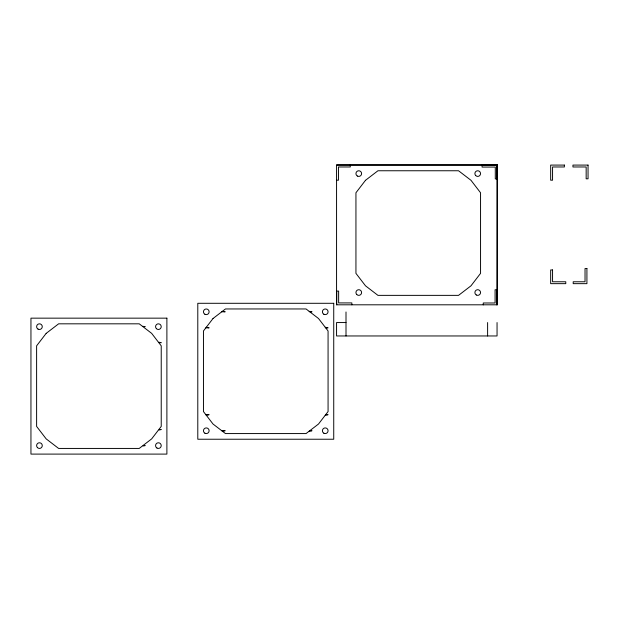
<?xml version="1.0" encoding="UTF-8"?>
<svg xmlns="http://www.w3.org/2000/svg" width="619" height="619" viewBox="0 0 619 619"><rect width="100%" height="100%" fill="white"/><g stroke="black" fill="none" stroke-linecap="round" stroke-linejoin="round"><path stroke-width="0.93" d="M497.049 304.803L497.235 164.902L336.566 164.902L336.566 304.803L497.235 304.803L497.173 165.188L490.565 165.056M497.196 178.899L497.235 165.087L487.733 165.072L497.173 165.188L497.173 178.899L497.614 180.044M206.289 415.256L209.121 414.691L205.856 414.691M325.238 415.256L328.07 414.691L325.671 414.691M222.337 431.172L225.169 430.739L221.772 430.739M309.183 431.172L312.015 430.739L309.748 430.739M336.566 165.087L497.235 165.087M497.173 165.188L482.069 165.188L482.069 167.076L495.285 167.076L495.285 178.899L497.173 178.899M336.566 180.199L338.454 180.199L338.454 166.975L350.277 166.975L350.277 164.902M221.772 311.79L225.169 311.79L222.337 311.357M309.748 311.79L312.015 311.79L309.183 311.357M346.006 322.553L336.566 322.553L336.566 335.962L497.049 335.962L497.049 322.553M205.856 327.838L209.121 327.838L206.289 327.273M325.671 327.838L328.07 327.838L325.238 327.273M496.972 304.873L496.972 289.769L495.084 289.769L495.084 302.985L483.253 302.985L483.253 304.873M487.61 322.553L487.61 335.962M351.855 304.803L351.855 302.915L338.639 302.915L338.639 291.092L336.751 291.092L336.751 304.803M346.006 311.984L346.006 335.962M46.17 333.378L36.614 345.828L36.614 426.429L46.17 438.879L58.619 448.435L139.221 448.435L142.347 446.036L145.179 445.603L142.912 445.603L151.67 438.879L158.394 430.12L161.226 429.555L158.828 429.555L161.226 426.429L161.226 345.828L158.828 342.702L161.226 342.702L158.394 342.137L151.67 333.378L142.912 326.654L145.179 326.654L142.347 326.221L139.221 323.822L58.619 323.822L46.17 333.378M213.013 318.514L203.458 330.964L203.458 411.565L213.013 424.015L225.463 433.571L306.057 433.571L318.514 424.015L328.07 411.565L328.07 330.964L318.514 318.514L306.057 308.958L225.463 308.958L213.013 318.514M365.496 180.307L355.94 192.764L355.94 273.358L365.496 285.808L377.946 295.364L458.54 295.364L470.997 285.808L480.553 273.358L480.553 192.764L470.997 180.307L458.54 170.759L377.946 170.759L365.496 180.307M564.381 165.087L550.67 165.087L550.67 180.199L552.558 180.199L552.558 166.975L564.381 166.975L564.381 165.087M588.05 165.087L572.946 165.087L572.946 166.975L586.162 166.975L586.162 178.806L588.05 178.806L588.05 165.087M586.92 268.553L585.032 268.553L585.032 281.769L573.202 281.769L573.202 283.657L586.92 283.657L586.92 268.553M552.558 269.946L550.67 269.946L550.67 283.657L565.774 283.657L565.774 281.769L552.558 281.769L552.558 269.946M333.734 303.295L197.794 303.295L197.794 439.235L333.734 439.235L333.734 303.295M166.89 318.158L30.95 318.158L30.95 454.098L166.89 454.098L166.89 318.158M323.822 433.192A2.832 2.832 0 0 0 328.07 430.739A2.832 2.832 0 0 0 323.822 428.286A2.832 2.832 0 0 0 323.822 433.192M323.822 314.243A2.832 2.832 0 0 0 328.07 311.79A2.832 2.832 0 0 0 323.822 309.338A2.832 2.832 0 0 0 323.822 314.243M204.874 314.243A2.832 2.832 0 0 0 209.121 311.79A2.832 2.832 0 0 0 204.874 309.338A2.832 2.832 0 0 0 204.874 314.243M204.874 433.192A2.832 2.832 0 0 0 209.121 430.739A2.832 2.832 0 0 0 204.874 428.286A2.832 2.832 0 0 0 204.874 433.192M38.03 329.107A2.832 2.832 0 0 0 42.278 326.654A2.832 2.832 0 0 0 38.03 324.201A2.832 2.832 0 0 0 38.03 329.107M156.39 328.658A2.832 2.832 0 0 0 161.126 327.389A2.832 2.832 0 0 0 157.659 323.923A2.832 2.832 0 0 0 156.39 328.658M156.978 448.055A2.832 2.832 0 0 0 161.226 445.603A2.832 2.832 0 0 0 156.978 443.15A2.832 2.832 0 0 0 156.978 448.055M37.442 447.607A2.832 2.832 0 0 0 42.185 446.338A2.832 2.832 0 0 0 38.711 442.864A2.832 2.832 0 0 0 37.442 447.607M356.768 294.536A2.832 2.832 0 0 0 361.504 293.267A2.832 2.832 0 0 0 358.037 289.8A2.832 2.832 0 0 0 356.768 294.536M476.305 294.984A2.832 2.832 0 0 0 480.553 292.532A2.832 2.832 0 0 0 476.305 290.079A2.832 2.832 0 0 0 476.305 294.984M475.717 175.587A2.832 2.832 0 0 0 480.452 174.318A2.832 2.832 0 0 0 476.986 170.852A2.832 2.832 0 0 0 475.717 175.587M357.356 176.044A2.832 2.832 0 0 0 361.604 173.591A2.832 2.832 0 0 0 357.356 171.138A2.832 2.832 0 0 0 357.356 176.044"/></g></svg>
